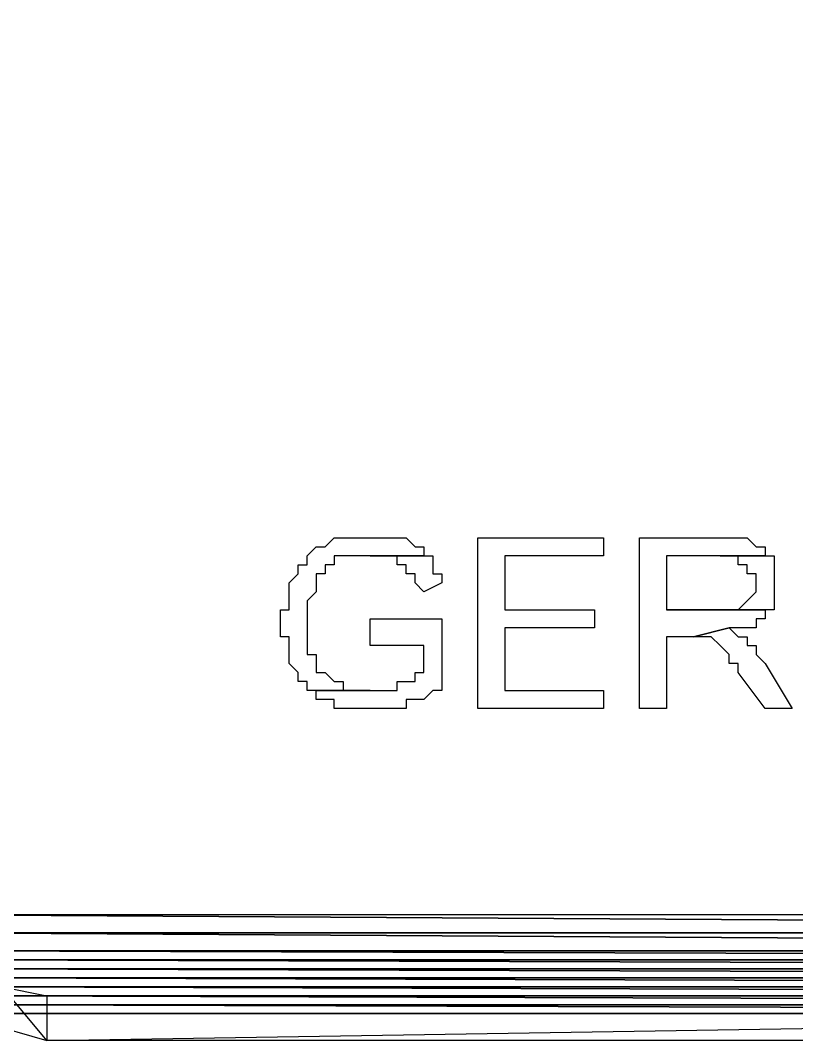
# Model space of a CAD drawing. Header units: millimetres. Extents: x 3165 to 8716, y -1118 to 2802.
# Drawn here: x 4577.05 to 4607.43, y -467.91 to -427.97 of the extents above; entities that cross this region are included whole.
import ezdxf

# ---------------------------------------------------------------- set-up
doc = ezdxf.new("R2010")
doc.units = ezdxf.units.MM
doc.layers.add('Camada 1', color=7, linetype='Continuous')

msp = doc.modelspace()

# ---------------------------------------------------------------- linework, layer by layer
at = {"layer": 'Camada 1', "lineweight": 9}
msp.add_open_spline([(4575.28, -465.804), (4575.28, -465.804), (4575.28, -387.794), (4575.28, -387.794), (4575.28, -387.794), (4575.28, -387.794), (4690.888, -387.794), (4690.888, -387.794), (4690.888, -387.794), (4690.888, -387.794), (4690.888, -465.804), (4690.888, -465.804), (4690.888, -465.804), (4690.888, -465.804), (4575.28, -465.804), (4575.28, -465.804)], degree=3, knots=[0, 0, 0, 0, 0.2, 0.2, 0.2, 0.2, 0.4, 0.4, 0.4, 0.4, 0.6, 0.6, 0.6, 0.6, 1, 1, 1, 1], dxfattribs=at)
at = {"layer": 'Camada 1'}
for points, knots in [([(4590.74, -448.235), (4590.74, -448.235), (4589.336, -448.235), (4589.336, -448.235), (4589.336, -448.235), (4589.336, -448.235), (4588.984, -448.587), (4588.984, -448.587), (4588.984, -448.587), (4588.984, -448.587), (4588.632, -448.587), (4588.632, -448.587), (4588.632, -448.587), (4588.632, -448.587), (4588.282, -448.937), (4588.282, -448.937), (4588.282, -448.937), (4588.282, -448.937), (4588.282, -449.289), (4588.282, -449.289), (4588.282, -449.289), (4588.282, -449.289), (4587.93, -449.289), (4587.93, -449.289), (4587.93, -449.289), (4587.93, -449.289), (4587.93, -449.641), (4587.93, -449.641), (4587.93, -449.641), (4587.93, -449.641), (4587.578, -449.991), (4587.578, -449.991), (4587.578, -449.991), (4587.578, -449.991), (4587.578, -451.045), (4587.578, -451.045), (4587.578, -451.045), (4587.578, -451.045), (4587.228, -451.045), (4587.228, -451.045), (4587.228, -451.045), (4587.228, -451.045), (4587.228, -452.1), (4587.228, -452.1), (4587.228, -452.1), (4587.228, -452.1), (4587.578, -452.1), (4587.578, -452.1), (4587.578, -452.1), (4587.578, -452.1), (4587.578, -453.154), (4587.578, -453.154), (4587.578, -453.154), (4587.578, -453.154), (4587.93, -453.506), (4587.93, -453.506), (4587.93, -453.506), (4587.93, -453.506), (4587.93, -453.858), (4587.93, -453.858), (4587.93, -453.858), (4587.93, -453.858), (4588.282, -453.858), (4588.282, -453.858), (4588.282, -453.858), (4588.282, -453.858), (4588.282, -454.208), (4588.282, -454.208), (4588.282, -454.208), (4588.282, -454.208), (4590.74, -454.208), (4590.74, -454.208), (4590.74, -454.208), (4590.74, -454.208), (4589.686, -454.208), (4589.686, -454.208), (4589.686, -454.208), (4589.686, -454.208), (4589.686, -453.858), (4589.686, -453.858), (4589.686, -453.858), (4589.686, -453.858), (4589.336, -453.858), (4589.336, -453.858), (4589.336, -453.858), (4589.336, -453.858), (4588.984, -453.506), (4588.984, -453.506), (4588.984, -453.506), (4588.984, -453.506), (4588.632, -453.506), (4588.632, -453.506), (4588.632, -453.506), (4588.632, -453.506), (4588.632, -452.803), (4588.632, -452.803), (4588.632, -452.803), (4588.632, -452.803), (4588.282, -452.803), (4588.282, -452.803), (4588.282, -452.803), (4588.282, -452.803), (4588.282, -450.695), (4588.282, -450.695), (4588.282, -450.695), (4588.282, -450.695), (4588.632, -450.343), (4588.632, -450.343), (4588.632, -450.343), (4588.632, -450.343), (4588.632, -449.641), (4588.632, -449.641), (4588.632, -449.641), (4588.632, -449.641), (4588.984, -449.641), (4588.984, -449.641), (4588.984, -449.641), (4588.984, -449.641), (4588.984, -449.289), (4588.984, -449.289), (4588.984, -449.289), (4588.984, -449.289), (4589.336, -449.289), (4589.336, -449.289), (4589.336, -449.289), (4589.336, -449.289), (4589.336, -448.937), (4589.336, -448.937), (4589.336, -448.937), (4589.336, -448.937), (4592.849, -448.937), (4592.849, -448.937), (4592.849, -448.937), (4592.849, -448.937), (4592.849, -448.587), (4592.849, -448.587), (4592.849, -448.587), (4592.849, -448.587), (4592.498, -448.587), (4592.498, -448.587), (4592.498, -448.587), (4592.498, -448.587), (4592.147, -448.235), (4592.147, -448.235), (4592.147, -448.235), (4592.147, -448.235), (4591.092, -448.235), (4591.092, -448.235), (4591.092, -448.235), (4591.092, -448.235), (4590.74, -448.235), (4590.74, -448.235)], [0, 0, 0, 0, 0.025641, 0.025641, 0.025641, 0.025641, 0.051282, 0.051282, 0.051282, 0.051282, 0.076923, 0.076923, 0.076923, 0.076923, 0.102564, 0.102564, 0.102564, 0.102564, 0.128205, 0.128205, 0.128205, 0.128205, 0.153846, 0.153846, 0.153846, 0.153846, 0.179487, 0.179487, 0.179487, 0.179487, 0.205128, 0.205128, 0.205128, 0.205128, 0.230769, 0.230769, 0.230769, 0.230769, 0.25641, 0.25641, 0.25641, 0.25641, 0.282051, 0.282051, 0.282051, 0.282051, 0.307692, 0.307692, 0.307692, 0.307692, 0.333333, 0.333333, 0.333333, 0.333333, 0.358974, 0.358974, 0.358974, 0.358974, 0.384615, 0.384615, 0.384615, 0.384615, 0.410256, 0.410256, 0.410256, 0.410256, 0.435897, 0.435897, 0.435897, 0.435897, 0.461538, 0.461538, 0.461538, 0.461538, 0.487179, 0.487179, 0.487179, 0.487179, 0.512821, 0.512821, 0.512821, 0.512821, 0.538462, 0.538462, 0.538462, 0.538462, 0.564103, 0.564103, 0.564103, 0.564103, 0.589744, 0.589744, 0.589744, 0.589744, 0.615385, 0.615385, 0.615385, 0.615385, 0.641026, 0.641026, 0.641026, 0.641026, 0.666667, 0.666667, 0.666667, 0.666667, 0.692308, 0.692308, 0.692308, 0.692308, 0.717949, 0.717949, 0.717949, 0.717949, 0.74359, 0.74359, 0.74359, 0.74359, 0.769231, 0.769231, 0.769231, 0.769231, 0.794872, 0.794872, 0.794872, 0.794872, 0.820513, 0.820513, 0.820513, 0.820513, 0.846154, 0.846154, 0.846154, 0.846154, 0.871795, 0.871795, 0.871795, 0.871795, 0.897436, 0.897436, 0.897436, 0.897436, 0.923077, 0.923077, 0.923077, 0.923077, 0.948718, 0.948718, 0.948718, 0.948718, 1, 1, 1, 1]), ([(4599.878, -448.235), (4599.878, -448.235), (4594.957, -448.235), (4594.957, -448.235), (4594.957, -448.235), (4594.957, -448.235), (4594.957, -454.912), (4594.957, -454.912), (4594.957, -454.912), (4594.957, -454.912), (4599.878, -454.912), (4599.878, -454.912), (4599.878, -454.912), (4599.878, -454.912), (4599.878, -454.208), (4599.878, -454.208), (4599.878, -454.208), (4599.878, -454.208), (4596.011, -454.208), (4596.011, -454.208), (4596.011, -454.208), (4596.011, -454.208), (4596.011, -451.749), (4596.011, -451.749), (4596.011, -451.749), (4596.011, -451.749), (4599.526, -451.749), (4599.526, -451.749), (4599.526, -451.749), (4599.526, -451.749), (4599.526, -451.045), (4599.526, -451.045), (4599.526, -451.045), (4599.526, -451.045), (4596.011, -451.045), (4596.011, -451.045), (4596.011, -451.045), (4596.011, -451.045), (4596.011, -448.937), (4596.011, -448.937), (4596.011, -448.937), (4596.011, -448.937), (4599.878, -448.937), (4599.878, -448.937), (4599.878, -448.937), (4599.878, -448.937), (4599.878, -448.235), (4599.878, -448.235)], [0, 0, 0, 0, 0.076923, 0.076923, 0.076923, 0.076923, 0.153846, 0.153846, 0.153846, 0.153846, 0.230769, 0.230769, 0.230769, 0.230769, 0.307692, 0.307692, 0.307692, 0.307692, 0.384615, 0.384615, 0.384615, 0.384615, 0.461538, 0.461538, 0.461538, 0.461538, 0.538462, 0.538462, 0.538462, 0.538462, 0.615385, 0.615385, 0.615385, 0.615385, 0.692308, 0.692308, 0.692308, 0.692308, 0.769231, 0.769231, 0.769231, 0.769231, 0.846154, 0.846154, 0.846154, 0.846154, 1, 1, 1, 1]), ([(4604.445, -448.235), (4604.445, -448.235), (4601.282, -448.235), (4601.282, -448.235), (4601.282, -448.235), (4601.282, -448.235), (4601.282, -454.912), (4601.282, -454.912), (4601.282, -454.912), (4601.282, -454.912), (4602.336, -454.912), (4602.336, -454.912), (4602.336, -454.912), (4602.336, -454.912), (4602.336, -452.1), (4602.336, -452.1), (4602.336, -452.1), (4602.336, -452.1), (4603.391, -452.1), (4603.391, -452.1), (4603.391, -452.1), (4603.391, -452.1), (4604.797, -451.749), (4604.797, -451.749), (4604.797, -451.749), (4604.797, -451.749), (4605.851, -451.749), (4605.851, -451.749), (4605.851, -451.749), (4605.851, -451.749), (4605.851, -451.397), (4605.851, -451.397), (4605.851, -451.397), (4605.851, -451.397), (4606.203, -451.397), (4606.203, -451.397), (4606.203, -451.397), (4606.203, -451.397), (4606.203, -451.045), (4606.203, -451.045), (4606.203, -451.045), (4606.203, -451.045), (4602.336, -451.045), (4602.336, -451.045), (4602.336, -451.045), (4602.336, -451.045), (4602.336, -448.937), (4602.336, -448.937), (4602.336, -448.937), (4602.336, -448.937), (4606.203, -448.937), (4606.203, -448.937), (4606.203, -448.937), (4606.203, -448.937), (4606.203, -448.587), (4606.203, -448.587), (4606.203, -448.587), (4606.203, -448.587), (4605.851, -448.587), (4605.851, -448.587), (4605.851, -448.587), (4605.851, -448.587), (4605.499, -448.235), (4605.499, -448.235), (4605.499, -448.235), (4605.499, -448.235), (4604.445, -448.235), (4604.445, -448.235)], [0, 0, 0, 0, 0.055556, 0.055556, 0.055556, 0.055556, 0.111111, 0.111111, 0.111111, 0.111111, 0.166667, 0.166667, 0.166667, 0.166667, 0.222222, 0.222222, 0.222222, 0.222222, 0.277778, 0.277778, 0.277778, 0.277778, 0.333333, 0.333333, 0.333333, 0.333333, 0.388889, 0.388889, 0.388889, 0.388889, 0.444444, 0.444444, 0.444444, 0.444444, 0.5, 0.5, 0.5, 0.5, 0.555556, 0.555556, 0.555556, 0.555556, 0.611111, 0.611111, 0.611111, 0.611111, 0.666667, 0.666667, 0.666667, 0.666667, 0.722222, 0.722222, 0.722222, 0.722222, 0.777778, 0.777778, 0.777778, 0.777778, 0.833333, 0.833333, 0.833333, 0.833333, 0.888889, 0.888889, 0.888889, 0.888889, 1, 1, 1, 1]), ([(4592.849, -448.937), (4592.849, -448.937), (4590.74, -448.937), (4590.74, -448.937), (4590.74, -448.937), (4590.74, -448.937), (4591.795, -448.937), (4591.795, -448.937), (4591.795, -448.937), (4591.795, -448.937), (4591.795, -449.289), (4591.795, -449.289), (4591.795, -449.289), (4591.795, -449.289), (4592.147, -449.289), (4592.147, -449.289), (4592.147, -449.289), (4592.147, -449.289), (4592.147, -449.641), (4592.147, -449.641), (4592.147, -449.641), (4592.147, -449.641), (4592.498, -449.641), (4592.498, -449.641), (4592.498, -449.641), (4592.498, -449.641), (4592.498, -449.991), (4592.498, -449.991), (4592.498, -449.991), (4592.498, -449.991), (4592.849, -450.343), (4592.849, -450.343), (4592.849, -450.343), (4592.849, -450.343), (4593.553, -449.991), (4593.553, -449.991), (4593.553, -449.991), (4593.553, -449.991), (4593.553, -449.641), (4593.553, -449.641), (4593.553, -449.641), (4593.553, -449.641), (4593.201, -449.641), (4593.201, -449.641), (4593.201, -449.641), (4593.201, -449.641), (4593.201, -448.937), (4593.201, -448.937), (4593.201, -448.937), (4593.201, -448.937), (4592.849, -448.937), (4592.849, -448.937)], [0, 0, 0, 0, 0.071429, 0.071429, 0.071429, 0.071429, 0.142857, 0.142857, 0.142857, 0.142857, 0.214286, 0.214286, 0.214286, 0.214286, 0.285714, 0.285714, 0.285714, 0.285714, 0.357143, 0.357143, 0.357143, 0.357143, 0.428571, 0.428571, 0.428571, 0.428571, 0.5, 0.5, 0.5, 0.5, 0.571429, 0.571429, 0.571429, 0.571429, 0.642857, 0.642857, 0.642857, 0.642857, 0.714286, 0.714286, 0.714286, 0.714286, 0.785714, 0.785714, 0.785714, 0.785714, 0.857143, 0.857143, 0.857143, 0.857143, 1, 1, 1, 1]), ([(4606.203, -448.937), (4606.203, -448.937), (4604.445, -448.937), (4604.445, -448.937), (4604.445, -448.937), (4604.445, -448.937), (4605.149, -448.937), (4605.149, -448.937), (4605.149, -448.937), (4605.149, -448.937), (4605.149, -449.289), (4605.149, -449.289), (4605.149, -449.289), (4605.149, -449.289), (4605.499, -449.289), (4605.499, -449.289), (4605.499, -449.289), (4605.499, -449.289), (4605.499, -449.641), (4605.499, -449.641), (4605.499, -449.641), (4605.499, -449.641), (4605.851, -449.641), (4605.851, -449.641), (4605.851, -449.641), (4605.851, -449.641), (4605.851, -450.343), (4605.851, -450.343), (4605.851, -450.343), (4605.851, -450.343), (4605.149, -451.045), (4605.149, -451.045), (4605.149, -451.045), (4605.149, -451.045), (4602.336, -451.045), (4602.336, -451.045), (4602.336, -451.045), (4602.336, -451.045), (4606.553, -451.045), (4606.553, -451.045), (4606.553, -451.045), (4606.553, -451.045), (4606.553, -448.937), (4606.553, -448.937), (4606.553, -448.937), (4606.553, -448.937), (4606.203, -448.937), (4606.203, -448.937)], [0, 0, 0, 0, 0.076923, 0.076923, 0.076923, 0.076923, 0.153846, 0.153846, 0.153846, 0.153846, 0.230769, 0.230769, 0.230769, 0.230769, 0.307692, 0.307692, 0.307692, 0.307692, 0.384615, 0.384615, 0.384615, 0.384615, 0.461538, 0.461538, 0.461538, 0.461538, 0.538462, 0.538462, 0.538462, 0.538462, 0.615385, 0.615385, 0.615385, 0.615385, 0.692308, 0.692308, 0.692308, 0.692308, 0.769231, 0.769231, 0.769231, 0.769231, 0.846154, 0.846154, 0.846154, 0.846154, 1, 1, 1, 1]), ([(4593.553, -451.397), (4593.553, -451.397), (4590.74, -451.397), (4590.74, -451.397), (4590.74, -451.397), (4590.74, -451.397), (4590.74, -452.451), (4590.74, -452.451), (4590.74, -452.451), (4590.74, -452.451), (4592.849, -452.451), (4592.849, -452.451), (4592.849, -452.451), (4592.849, -452.451), (4592.849, -453.506), (4592.849, -453.506), (4592.849, -453.506), (4592.849, -453.506), (4592.498, -453.506), (4592.498, -453.506), (4592.498, -453.506), (4592.498, -453.506), (4592.498, -453.858), (4592.498, -453.858), (4592.498, -453.858), (4592.498, -453.858), (4591.795, -453.858), (4591.795, -453.858), (4591.795, -453.858), (4591.795, -453.858), (4591.795, -454.208), (4591.795, -454.208), (4591.795, -454.208), (4591.795, -454.208), (4588.632, -454.208), (4588.632, -454.208), (4588.632, -454.208), (4588.632, -454.208), (4588.632, -454.56), (4588.632, -454.56), (4588.632, -454.56), (4588.632, -454.56), (4589.336, -454.56), (4589.336, -454.56), (4589.336, -454.56), (4589.336, -454.56), (4589.336, -454.912), (4589.336, -454.912), (4589.336, -454.912), (4589.336, -454.912), (4589.686, -454.912), (4589.686, -454.912), (4589.686, -454.912), (4590.39, -454.912), (4591.092, -454.912), (4591.795, -454.912), (4591.795, -454.912), (4591.795, -454.912), (4592.147, -454.912), (4592.147, -454.912), (4592.147, -454.912), (4592.147, -454.912), (4592.147, -454.56), (4592.147, -454.56), (4592.147, -454.56), (4592.147, -454.56), (4592.849, -454.56), (4592.849, -454.56), (4592.849, -454.56), (4592.849, -454.56), (4593.201, -454.208), (4593.201, -454.208), (4593.201, -454.208), (4593.201, -454.208), (4593.553, -454.208), (4593.553, -454.208), (4593.553, -454.208), (4593.553, -454.208), (4593.553, -453.858), (4593.553, -453.858), (4593.553, -453.858), (4593.553, -453.858), (4593.553, -451.397), (4593.553, -451.397)], [0, 0, 0, 0, 0.045455, 0.045455, 0.045455, 0.045455, 0.090909, 0.090909, 0.090909, 0.090909, 0.136364, 0.136364, 0.136364, 0.136364, 0.181818, 0.181818, 0.181818, 0.181818, 0.227273, 0.227273, 0.227273, 0.227273, 0.272727, 0.272727, 0.272727, 0.272727, 0.318182, 0.318182, 0.318182, 0.318182, 0.363636, 0.363636, 0.363636, 0.363636, 0.409091, 0.409091, 0.409091, 0.409091, 0.454545, 0.454545, 0.454545, 0.454545, 0.5, 0.5, 0.5, 0.5, 0.545455, 0.545455, 0.545455, 0.545455, 0.590909, 0.590909, 0.590909, 0.590909, 0.636364, 0.636364, 0.636364, 0.636364, 0.681818, 0.681818, 0.681818, 0.681818, 0.727273, 0.727273, 0.727273, 0.727273, 0.772727, 0.772727, 0.772727, 0.772727, 0.818182, 0.818182, 0.818182, 0.818182, 0.863636, 0.863636, 0.863636, 0.863636, 0.909091, 0.909091, 0.909091, 0.909091, 1, 1, 1, 1]), ([(4604.797, -451.749), (4604.797, -451.749), (4603.391, -452.1), (4603.391, -452.1), (4603.391, -452.1), (4603.391, -452.1), (4604.094, -452.1), (4604.094, -452.1), (4604.094, -452.1), (4604.094, -452.1), (4604.445, -452.451), (4604.445, -452.451), (4604.445, -452.451), (4604.445, -452.451), (4604.797, -452.803), (4604.797, -452.803), (4604.797, -452.803), (4604.797, -452.803), (4604.797, -453.154), (4604.797, -453.154), (4604.797, -453.154), (4604.797, -453.154), (4605.149, -453.154), (4605.149, -453.154), (4605.149, -453.154), (4605.149, -453.154), (4605.149, -453.506), (4605.149, -453.506), (4605.149, -453.506), (4605.149, -453.506), (4606.203, -454.912), (4606.203, -454.912), (4606.203, -454.912), (4606.203, -454.912), (4607.257, -454.912), (4607.257, -454.912), (4607.257, -454.912), (4607.257, -454.912), (4606.203, -453.154), (4606.203, -453.154), (4606.203, -453.154), (4606.203, -453.154), (4605.851, -452.803), (4605.851, -452.803), (4605.851, -452.803), (4605.851, -452.803), (4605.851, -452.451), (4605.851, -452.451), (4605.851, -452.451), (4605.851, -452.451), (4605.499, -452.451), (4605.499, -452.451), (4605.499, -452.451), (4605.499, -452.451), (4605.499, -452.1), (4605.499, -452.1), (4605.499, -452.1), (4605.499, -452.1), (4605.149, -452.1), (4605.149, -452.1), (4605.149, -452.1), (4605.149, -452.1), (4604.797, -451.749), (4604.797, -451.749)], [0, 0, 0, 0, 0.058824, 0.058824, 0.058824, 0.058824, 0.117647, 0.117647, 0.117647, 0.117647, 0.176471, 0.176471, 0.176471, 0.176471, 0.235294, 0.235294, 0.235294, 0.235294, 0.294118, 0.294118, 0.294118, 0.294118, 0.352941, 0.352941, 0.352941, 0.352941, 0.411765, 0.411765, 0.411765, 0.411765, 0.470588, 0.470588, 0.470588, 0.470588, 0.529412, 0.529412, 0.529412, 0.529412, 0.588235, 0.588235, 0.588235, 0.588235, 0.647059, 0.647059, 0.647059, 0.647059, 0.705882, 0.705882, 0.705882, 0.705882, 0.764706, 0.764706, 0.764706, 0.764706, 0.823529, 0.823529, 0.823529, 0.823529, 0.882353, 0.882353, 0.882353, 0.882353, 1, 1, 1, 1]), ([(4575.632, -467.21), (4575.632, -467.21), (4576.334, -465.804), (4576.334, -465.804), (4576.334, -465.804), (4576.334, -465.804), (4578.09, -467.912), (4578.09, -467.912), (4578.09, -467.912), (4578.09, -467.912), (4575.632, -467.21), (4575.632, -467.21)], [0, 0, 0, 0, 0.25, 0.25, 0.25, 0.25, 0.5, 0.5, 0.5, 0.5, 1, 1, 1, 1]), ([(4576.334, -465.804), (4576.334, -465.804), (4578.09, -467.912), (4578.09, -467.912), (4578.09, -467.912), (4578.09, -467.912), (4578.09, -466.156), (4578.09, -466.156), (4578.09, -466.156), (4578.09, -466.156), (4576.334, -465.804), (4576.334, -465.804)], [0, 0, 0, 0, 0.25, 0.25, 0.25, 0.25, 0.5, 0.5, 0.5, 0.5, 1, 1, 1, 1]), ([(4688.077, -467.912), (4688.077, -467.912), (4688.077, -466.156), (4688.077, -466.156), (4688.077, -466.156), (4688.077, -466.156), (4578.09, -467.912), (4578.09, -467.912), (4578.09, -467.912), (4578.09, -467.912), (4688.077, -467.912), (4688.077, -467.912)], [0, 0, 0, 0, 0.25, 0.25, 0.25, 0.25, 0.5, 0.5, 0.5, 0.5, 1, 1, 1, 1]), ([(4688.077, -466.156), (4688.077, -466.156), (4578.09, -467.912), (4578.09, -467.912), (4578.09, -467.912), (4578.09, -467.912), (4578.09, -466.156), (4578.09, -466.156), (4578.09, -466.156), (4578.09, -466.156), (4688.077, -466.156), (4688.077, -466.156)], [0, 0, 0, 0, 0.25, 0.25, 0.25, 0.25, 0.5, 0.5, 0.5, 0.5, 1, 1, 1, 1])]:
    msp.add_open_spline(points, degree=3, knots=knots, dxfattribs=at)
at = {"layer": 'Camada 1', "color": 2}
for points in [[(4573.874, -462.993), (4573.874, -462.993), (4691.942, -463.696), (4691.942, -463.696), (4691.942, -463.696), (4691.942, -463.696), (4573.874, -463.696), (4573.874, -463.696), (4573.874, -463.696), (4573.874, -463.696), (4573.874, -462.993), (4573.874, -462.993)], [(4573.874, -462.993), (4573.874, -462.993), (4691.942, -462.993), (4691.942, -462.993), (4691.942, -462.993), (4691.942, -462.993), (4691.942, -463.696), (4691.942, -463.696), (4691.942, -463.696), (4691.942, -463.696), (4573.874, -462.993), (4573.874, -462.993)], [(4573.874, -463.696), (4573.874, -463.696), (4691.942, -464.399), (4691.942, -464.399), (4691.942, -464.399), (4691.942, -464.399), (4574.225, -464.399), (4574.225, -464.399), (4574.225, -464.399), (4574.225, -464.399), (4573.874, -463.696), (4573.874, -463.696)], [(4573.874, -463.696), (4573.874, -463.696), (4691.942, -463.696), (4691.942, -463.696), (4691.942, -463.696), (4691.942, -463.696), (4691.942, -464.399), (4691.942, -464.399), (4691.942, -464.399), (4691.942, -464.399), (4573.874, -463.696), (4573.874, -463.696)], [(4574.225, -464.399), (4574.225, -464.399), (4691.942, -464.399), (4691.942, -464.399), (4691.942, -464.399), (4691.942, -464.399), (4691.592, -464.399), (4691.592, -464.399), (4691.592, -464.399), (4691.592, -464.399), (4574.225, -464.399), (4574.225, -464.399)], [(4574.225, -464.399), (4574.225, -464.399), (4691.592, -464.75), (4691.592, -464.75), (4691.592, -464.75), (4691.592, -464.75), (4574.577, -464.75), (4574.577, -464.75), (4574.577, -464.75), (4574.577, -464.75), (4574.225, -464.399), (4574.225, -464.399)], [(4574.225, -464.399), (4574.225, -464.399), (4691.592, -464.399), (4691.592, -464.399), (4691.592, -464.399), (4691.592, -464.399), (4691.592, -464.75), (4691.592, -464.75), (4691.592, -464.75), (4691.592, -464.75), (4574.225, -464.399), (4574.225, -464.399)], [(4574.577, -464.75), (4574.577, -464.75), (4691.24, -465.102), (4691.24, -465.102), (4691.24, -465.102), (4691.24, -465.102), (4574.577, -465.102), (4574.577, -465.102), (4574.577, -465.102), (4574.577, -465.102), (4574.577, -464.75), (4574.577, -464.75)], [(4574.577, -464.75), (4574.577, -464.75), (4691.592, -464.75), (4691.592, -464.75), (4691.592, -464.75), (4691.592, -464.75), (4691.24, -465.102), (4691.24, -465.102), (4691.24, -465.102), (4691.24, -465.102), (4574.577, -464.75), (4574.577, -464.75)], [(4574.577, -465.102), (4574.577, -465.102), (4691.24, -465.454), (4691.24, -465.454), (4691.24, -465.454), (4691.24, -465.454), (4574.928, -465.454), (4574.928, -465.454), (4574.928, -465.454), (4574.928, -465.454), (4574.577, -465.102), (4574.577, -465.102)], [(4574.577, -465.102), (4574.577, -465.102), (4691.24, -465.102), (4691.24, -465.102), (4691.24, -465.102), (4691.24, -465.102), (4691.24, -465.454), (4691.24, -465.454), (4691.24, -465.454), (4691.24, -465.454), (4574.577, -465.102), (4574.577, -465.102)], [(4574.928, -465.454), (4574.928, -465.454), (4690.888, -465.804), (4690.888, -465.804), (4690.888, -465.804), (4690.888, -465.804), (4575.28, -465.804), (4575.28, -465.804), (4575.28, -465.804), (4575.28, -465.804), (4574.928, -465.454), (4574.928, -465.454)], [(4574.928, -465.454), (4574.928, -465.454), (4691.24, -465.454), (4691.24, -465.454), (4691.24, -465.454), (4691.24, -465.454), (4690.888, -465.804), (4690.888, -465.804), (4690.888, -465.804), (4690.888, -465.804), (4574.928, -465.454), (4574.928, -465.454)], [(4575.28, -465.804), (4575.28, -465.804), (4690.537, -466.156), (4690.537, -466.156), (4690.537, -466.156), (4690.537, -466.156), (4575.632, -466.156), (4575.632, -466.156), (4575.632, -466.156), (4575.632, -466.156), (4575.28, -465.804), (4575.28, -465.804)], [(4575.28, -465.804), (4575.28, -465.804), (4690.888, -465.804), (4690.888, -465.804), (4690.888, -465.804), (4690.888, -465.804), (4690.537, -466.156), (4690.537, -466.156), (4690.537, -466.156), (4690.537, -466.156), (4575.28, -465.804), (4575.28, -465.804)], [(4575.632, -466.156), (4575.632, -466.156), (4690.537, -466.156), (4690.537, -466.156), (4690.537, -466.156), (4690.537, -466.156), (4690.185, -466.156), (4690.185, -466.156), (4690.185, -466.156), (4690.185, -466.156), (4575.632, -466.156), (4575.632, -466.156)], [(4575.632, -466.156), (4575.632, -466.156), (4689.833, -466.508), (4689.833, -466.508), (4689.833, -466.508), (4689.833, -466.508), (4575.982, -466.508), (4575.982, -466.508), (4575.982, -466.508), (4575.982, -466.508), (4575.632, -466.156), (4575.632, -466.156)], [(4575.632, -466.156), (4575.632, -466.156), (4690.185, -466.156), (4690.185, -466.156), (4690.185, -466.156), (4690.185, -466.156), (4689.833, -466.508), (4689.833, -466.508), (4689.833, -466.508), (4689.833, -466.508), (4575.632, -466.156), (4575.632, -466.156)], [(4575.982, -466.508), (4575.982, -466.508), (4689.483, -466.508), (4689.483, -466.508), (4689.483, -466.508), (4689.483, -466.508), (4576.334, -466.508), (4576.334, -466.508), (4576.334, -466.508), (4576.334, -466.508), (4575.982, -466.508), (4575.982, -466.508)], [(4575.982, -466.508), (4575.982, -466.508), (4689.833, -466.508), (4689.833, -466.508), (4689.833, -466.508), (4689.833, -466.508), (4689.483, -466.508), (4689.483, -466.508), (4689.483, -466.508), (4689.483, -466.508), (4575.982, -466.508), (4575.982, -466.508)], [(4576.334, -466.508), (4576.334, -466.508), (4689.483, -466.858), (4689.483, -466.858), (4689.483, -466.858), (4689.483, -466.858), (4576.686, -466.858), (4576.686, -466.858), (4576.686, -466.858), (4576.686, -466.858), (4576.334, -466.508), (4576.334, -466.508)], [(4576.334, -466.508), (4576.334, -466.508), (4689.483, -466.508), (4689.483, -466.508), (4689.483, -466.508), (4689.483, -466.508), (4689.483, -466.858), (4689.483, -466.858), (4689.483, -466.858), (4689.483, -466.858), (4576.334, -466.508), (4576.334, -466.508)], [(4576.686, -466.858), (4576.686, -466.858), (4688.779, -466.858), (4688.779, -466.858), (4688.779, -466.858), (4688.779, -466.858), (4577.388, -466.858), (4577.388, -466.858), (4577.388, -466.858), (4577.388, -466.858), (4576.686, -466.858), (4576.686, -466.858)], [(4576.686, -466.858), (4576.686, -466.858), (4689.483, -466.858), (4689.483, -466.858), (4689.483, -466.858), (4689.483, -466.858), (4688.779, -466.858), (4688.779, -466.858), (4688.779, -466.858), (4688.779, -466.858), (4576.686, -466.858), (4576.686, -466.858)], [(4577.388, -466.858), (4577.388, -466.858), (4688.077, -466.858), (4688.077, -466.858), (4688.077, -466.858), (4688.077, -466.858), (4578.09, -466.858), (4578.09, -466.858), (4578.09, -466.858), (4578.09, -466.858), (4577.388, -466.858), (4577.388, -466.858)], [(4577.388, -466.858), (4577.388, -466.858), (4688.779, -466.858), (4688.779, -466.858), (4688.779, -466.858), (4688.779, -466.858), (4688.077, -466.858), (4688.077, -466.858), (4688.077, -466.858), (4688.077, -466.858), (4577.388, -466.858), (4577.388, -466.858)]]:
    msp.add_open_spline(points, degree=3, knots=[0, 0, 0, 0, 0.25, 0.25, 0.25, 0.25, 0.5, 0.5, 0.5, 0.5, 1, 1, 1, 1], dxfattribs=at)

doc.saveas('drawing.dxf')
